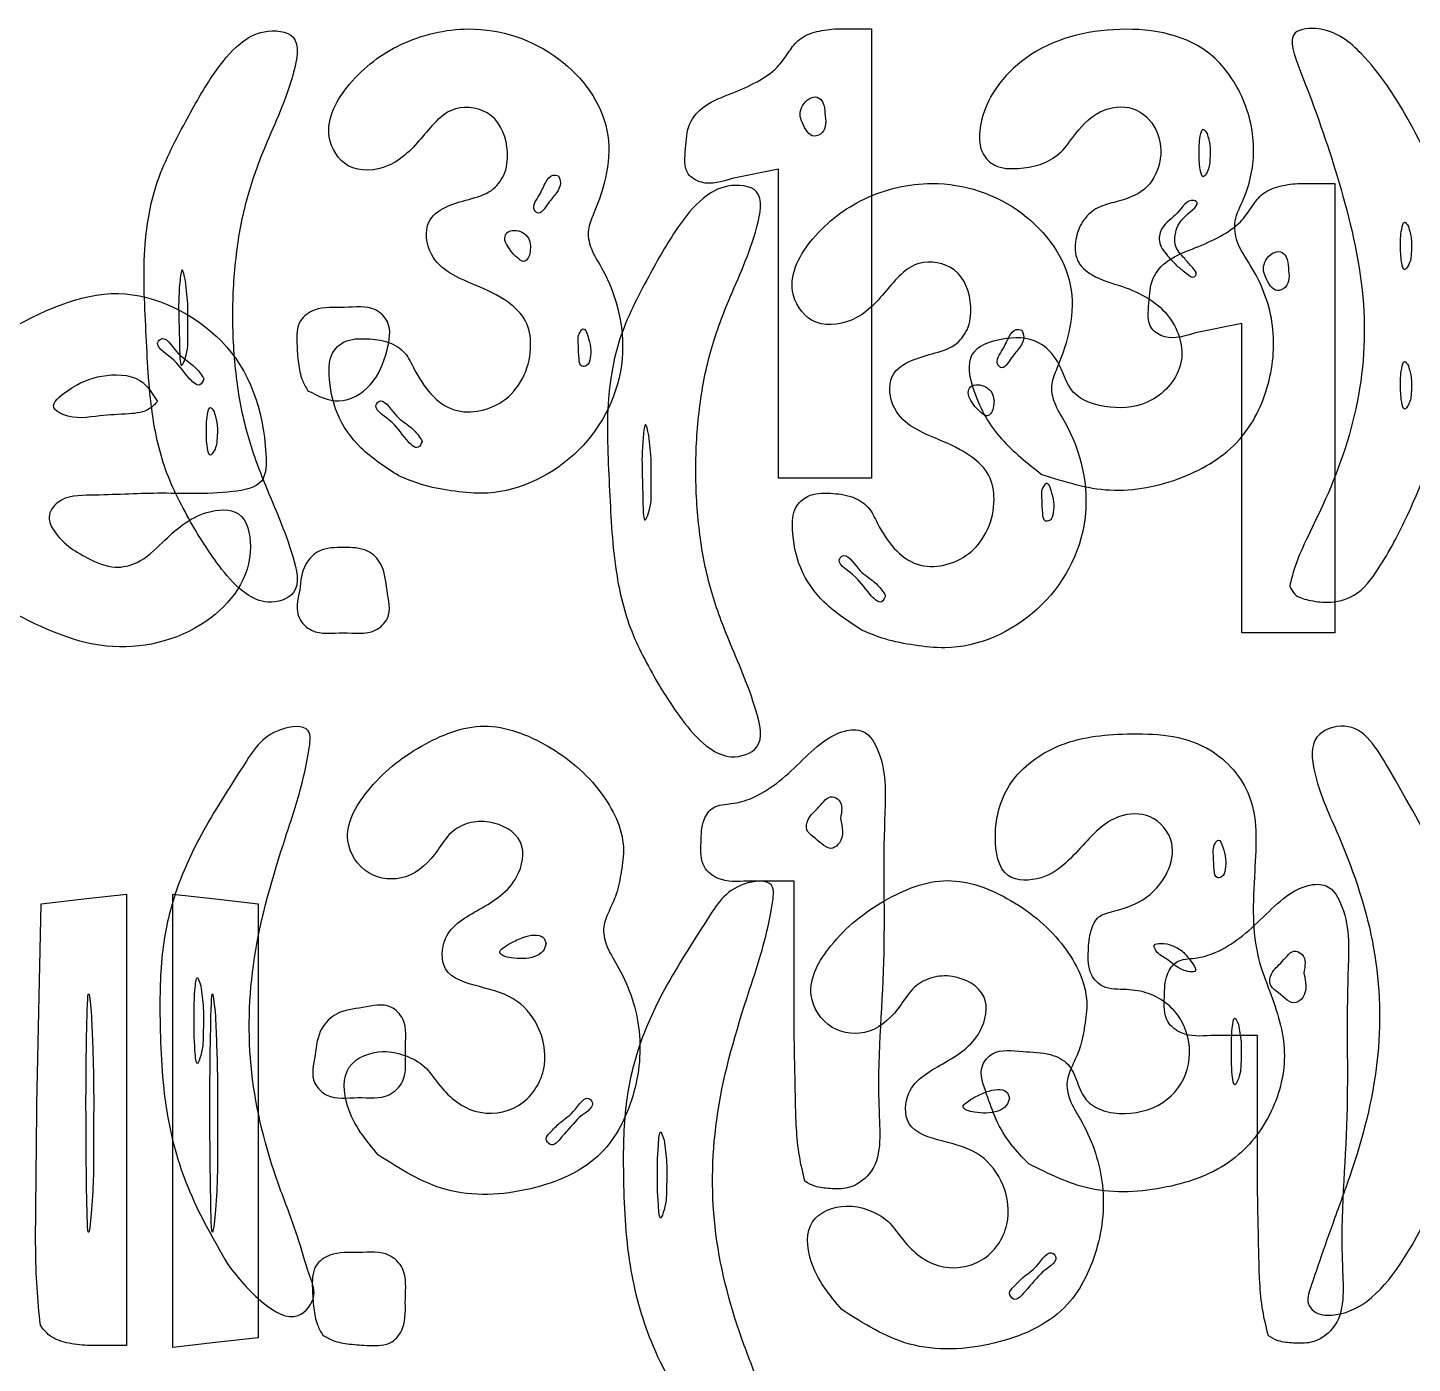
# Model space of a CAD drawing. Extents: x 0.12 to 3.45, y 0.56 to 2.39.
# Drawn here: x 1.9933 to 2.2913, y 1.4317 to 1.719 of the extents above; entities that cross this region are included whole.
import ezdxf

# ---------------------------------------------------------------- set-up
doc = ezdxf.new("R2010")
doc.units = 0
doc.layers.get('0').update_dxf_attribs({"linetype": 'CONTINUOUS'})

msp = doc.modelspace()

# ---------------------------------------------------------------- linework, layer by layer
at = {"color": 7}
for p, q in [((2.166904, 1.718748), (2.174881, 1.718748)), ((2.174881, 1.718748), (2.174881, 1.670414)), ((2.164881, 1.700611), (2.164881, 1.700611)), ((2.247089, 1.696248), (2.247089, 1.696248)), ((2.107571, 1.687169), (2.107571, 1.687169)), ((2.154881, 1.688581), (2.144881, 1.686581)), ((2.154881, 1.655331), (2.154881, 1.688581)), ((2.266606, 1.685514), (2.274583, 1.685514)), ((2.274583, 1.685514), (2.274583, 1.63718)), ((2.290422, 1.676248), (2.290422, 1.676248)), ((2.101548, 1.672081), (2.101548, 1.672081)), ((2.174881, 1.670414), (2.174881, 1.622081)), ((2.242294, 1.669334), (2.242294, 1.669335)), ((2.264583, 1.667377), (2.264583, 1.667377)), ((2.027272, 1.664535), (2.027273, 1.664535)), ((2.154881, 1.622081), (2.154881, 1.655331)), ((2.154881, 1.655331), (2.154881, 1.655331)), ((2.207272, 1.653935), (2.207272, 1.653935)), ((2.254583, 1.655347), (2.244583, 1.653347)), ((2.254583, 1.622097), (2.254583, 1.655347)), ((2.113825, 1.652706), (2.113825, 1.652706)), ((2.290422, 1.646248), (2.290422, 1.646248)), ((2.031249, 1.643439), (2.031249, 1.643439)), ((2.053612, 1.640928), (2.053612, 1.640928)), ((2.201249, 1.638847), (2.201249, 1.638847)), ((2.021249, 1.638622), (2.021249, 1.638622)), ((2.033457, 1.636347), (2.033457, 1.636347)), ((2.274583, 1.63718), (2.274583, 1.588847)), ((2.078215, 1.630006), (2.078215, 1.630006)), ((2.126974, 1.631301), (2.126975, 1.631301)), ((2.073215, 1.622592), (2.073215, 1.622597)), ((2.164881, 1.622081), (2.154881, 1.622081)), ((2.174881, 1.622081), (2.164881, 1.622081)), ((2.211548, 1.622881), (2.211548, 1.622881)), ((2.254583, 1.588847), (2.254583, 1.622097)), ((2.254583, 1.622097), (2.254583, 1.622097)), ((2.213527, 1.619472), (2.213526, 1.619472)), ((2.029189, 1.611248), (2.029188, 1.611248)), ((2.051861, 1.598014), (2.051861, 1.598014)), ((2.264881, 1.59888), (2.264881, 1.59888)), ((2.177916, 1.596772), (2.177916, 1.596772)), ((2.172916, 1.589358), (2.172916, 1.589363)), ((2.264583, 1.588847), (2.254583, 1.588847)), ((2.274583, 1.588847), (2.264583, 1.588847)), ((2.12889, 1.578014), (2.12889, 1.578014)), ((2.168214, 1.548879), (2.168214, 1.548879)), ((2.250491, 1.542705), (2.250491, 1.542705)), ((2.158214, 1.535414), (2.148214, 1.535414)), ((2.158214, 1.504303), (2.158214, 1.535414)), ((1.996249, 1.530513), (2.005416, 1.531568)), ((2.005416, 1.531568), (2.014582, 1.532622)), ((2.014582, 1.532622), (2.014582, 1.484067)), ((2.024582, 1.483847), (2.024582, 1.532623)), ((2.024582, 1.532623), (2.033749, 1.531568)), ((2.033749, 1.531568), (2.042916, 1.530514)), ((1.995311, 1.487356), (1.996249, 1.530513)), ((2.042916, 1.530514), (2.042916, 1.483847)), ((2.104881, 1.521976), (2.104881, 1.521976)), ((2.243214, 1.518747), (2.243214, 1.518747)), ((2.267916, 1.515645), (2.267916, 1.515645)), ((2.030567, 1.512914), (2.030567, 1.512914)), ((2.00705, 1.506347), (2.00705, 1.506347)), ((2.033717, 1.506347), (2.033717, 1.506347)), ((2.257916, 1.50218), (2.247916, 1.50218)), ((2.253845, 1.50458), (2.253845, 1.50458)), ((2.257916, 1.471069), (2.257916, 1.50218)), ((2.055194, 1.498013), (2.055194, 1.498013)), ((2.204582, 1.488742), (2.204582, 1.488742)), ((2.014582, 1.484067), (2.014582, 1.435513)), ((2.024582, 1.435072), (2.024582, 1.483848)), ((2.024582, 1.483848), (2.024582, 1.483847)), ((2.042916, 1.483847), (2.042916, 1.43718)), ((2.111973, 1.48458), (2.111973, 1.48458)), ((2.130268, 1.47968), (2.130268, 1.47968)), ((2.068789, 1.476462), (2.068795, 1.476462)), ((2.208726, 1.474581), (2.208726, 1.47458)), ((2.160577, 1.470829), (2.160577, 1.470829)), ((2.036433, 1.452878), (2.036433, 1.452878)), ((2.211674, 1.451347), (2.211674, 1.451347)), ((2.269337, 1.447914), (2.269337, 1.447914)), ((2.168491, 1.443228), (2.168497, 1.443228)), ((1.99604, 1.439856), (1.99604, 1.439856)), ((2.033749, 1.436126), (2.024582, 1.435072)), ((2.042916, 1.43718), (2.033749, 1.436126)), ((2.056805, 1.437735), (2.056805, 1.437735)), ((2.260279, 1.437595), (2.260279, 1.437595)), ((2.014582, 1.435513), (2.006144, 1.435513))]:
    msp.add_line(p, q, dxfattribs=at)
for points, knots in [([(2.029188, 1.611248), (2.027018, 1.615143), (2.022719, 1.62286), (2.019498, 1.637453), (2.018804, 1.653993), (2.017872, 1.670503), (2.020521, 1.686005), (2.026769, 1.697953), (2.032506, 1.708286), (2.038093, 1.715356), (2.043969, 1.718819), (2.052464, 1.718007), (2.049838, 1.705146), (2.044994, 1.695495), (2.040131, 1.682268), (2.037876, 1.670023), (2.037125, 1.65708), (2.037878, 1.644143), (2.040123, 1.631879), (2.044966, 1.618894), (2.049581, 1.608986), (2.052534, 1.59709), (2.045091, 1.594629), (2.039432, 1.597408), (2.034221, 1.603197), (2.031039, 1.608287), (2.029189, 1.611248)], [0, 0, 0, 0, 0.013314, 0.026376, 0.044311, 0.063003, 0.075861, 0.090907, 0.103048, 0.111534, 0.117302, 0.123655, 0.131198, 0.14816, 0.160003, 0.172403, 0.185584, 0.198765, 0.211165, 0.223008, 0.239451, 0.247158, 0.253063, 0.25805, 0.265586, 0.27607, 0.27607, 0.27607, 0.27607]), ([(2.073215, 1.622597), (2.070333, 1.624429), (2.064924, 1.627868), (2.059388, 1.635692), (2.058061, 1.642986), (2.058224, 1.648867), (2.061714, 1.652113), (2.06629, 1.652185), (2.070815, 1.651686), (2.074759, 1.64936), (2.077491, 1.64306), (2.08382, 1.634582), (2.098016, 1.637883), (2.102307, 1.648189), (2.100917, 1.65625), (2.096161, 1.6608), (2.088691, 1.664097), (2.079647, 1.667722), (2.078251, 1.679235), (2.086892, 1.681746), (2.093024, 1.683377), (2.096288, 1.687384), (2.096989, 1.693409), (2.094367, 1.701125), (2.084191, 1.702884), (2.078215, 1.695298), (2.07201, 1.688535), (2.061874, 1.687659), (2.056153, 1.697147), (2.062499, 1.70818), (2.073412, 1.716371), (2.090067, 1.720401), (2.108203, 1.714487), (2.120805, 1.697494), (2.117154, 1.683432), (2.113554, 1.6755), (2.114393, 1.671213), (2.119932, 1.66285), (2.123765, 1.645857), (2.112677, 1.625419), (2.095955, 1.617965), (2.084463, 1.61933), (2.078445, 1.620413), (2.074824, 1.621921), (2.073215, 1.622592)], [0, 0, 0, 0, 0.010189, 0.019128, 0.027677, 0.032363, 0.035831, 0.040757, 0.045441, 0.049561, 0.053635, 0.065911, 0.077161, 0.090048, 0.095292, 0.100824, 0.108777, 0.120337, 0.12726, 0.137126, 0.142354, 0.146541, 0.151575, 0.160231, 0.167962, 0.177186, 0.186923, 0.195488, 0.202952, 0.215051, 0.228993, 0.24398, 0.264441, 0.282937, 0.301144, 0.30473, 0.30867, 0.313502, 0.334911, 0.356705, 0.378236, 0.384759, 0.391278, 0.396495, 0.396495, 0.396495, 0.396495]), ([(2.144881, 1.686581), (2.142677, 1.685872), (2.139364, 1.684805), (2.134302, 1.687732), (2.134983, 1.69311), (2.135137, 1.69835), (2.139199, 1.702872), (2.144742, 1.704751), (2.150139, 1.707174), (2.15446, 1.709966), (2.156844, 1.713427), (2.158978, 1.716584), (2.162688, 1.718305), (2.165464, 1.718596), (2.166904, 1.718748)], [0, 0, 0, 0, 0.006644, 0.009989, 0.015457, 0.020869, 0.025756, 0.032382, 0.038257, 0.04358, 0.047467, 0.050801, 0.05483, 0.059177, 0.059177, 0.059177, 0.059177]), ([(2.211548, 1.622881), (2.208468, 1.625314), (2.202244, 1.63023), (2.197059, 1.638869), (2.194677, 1.649485), (2.203266, 1.652514), (2.210503, 1.652469), (2.215708, 1.64699), (2.217432, 1.639403), (2.226483, 1.6367), (2.235898, 1.637847), (2.24328, 1.646506), (2.239682, 1.658281), (2.230588, 1.663196), (2.222968, 1.66494), (2.218629, 1.668719), (2.21862, 1.673392), (2.220026, 1.677362), (2.22307, 1.680395), (2.228043, 1.681665), (2.234023, 1.683404), (2.237586, 1.690025), (2.237002, 1.697233), (2.231392, 1.702696), (2.223237, 1.701573), (2.218845, 1.696401), (2.215505, 1.691647), (2.211194, 1.68933), (2.206411, 1.688607), (2.201675, 1.688679), (2.198178, 1.692131), (2.197762, 1.701267), (2.206967, 1.7145), (2.226594, 1.720141), (2.245816, 1.717295), (2.255081, 1.704971), (2.257978, 1.693498), (2.256096, 1.683957), (2.252706, 1.677755), (2.253365, 1.67237), (2.257967, 1.666043), (2.262109, 1.655761), (2.261065, 1.642122), (2.254794, 1.629146), (2.241735, 1.621336), (2.226345, 1.618237), (2.21638, 1.621365), (2.211548, 1.622881)], [0, 0, 0, 0, 0.01157, 0.023379, 0.03138, 0.038344, 0.046472, 0.052179, 0.059579, 0.068147, 0.077122, 0.087468, 0.097366, 0.109562, 0.116566, 0.120968, 0.12546, 0.129522, 0.133508, 0.137684, 0.144821, 0.151249, 0.158496, 0.165168, 0.17226, 0.180319, 0.184843, 0.189603, 0.194408, 0.199462, 0.202994, 0.207975, 0.225356, 0.24632, 0.267138, 0.278423, 0.290516, 0.30167, 0.306815, 0.311242, 0.317008, 0.330079, 0.343545, 0.356957, 0.371593, 0.387506, 0.402488, 0.402488, 0.402488, 0.402488]), ([(2.264881, 1.59888), (2.265177, 1.600101), (2.265998, 1.603493), (2.268543, 1.609211), (2.274278, 1.620647), (2.280598, 1.638475), (2.281728, 1.662854), (2.275181, 1.687813), (2.269953, 1.702754), (2.263691, 1.718563), (2.273723, 1.719341), (2.282266, 1.712281), (2.291181, 1.69883), (2.299279, 1.681029), (2.302074, 1.659359), (2.299115, 1.636543), (2.292099, 1.617276), (2.285191, 1.604104), (2.279687, 1.596544), (2.273513, 1.595115), (2.269263, 1.595734), (2.265995, 1.59662), (2.265197, 1.59824), (2.264881, 1.59888)], [0, 0, 0, 0, 0.003762, 0.010458, 0.018683, 0.04222, 0.066408, 0.091454, 0.115705, 0.123674, 0.128781, 0.139431, 0.156391, 0.17677, 0.197615, 0.220981, 0.24524, 0.258421, 0.266128, 0.272051, 0.276153, 0.279314, 0.281382, 0.281382, 0.281382, 0.281382]), ([(2.164881, 1.700611), (2.164841, 1.701414), (2.164774, 1.702776), (2.163258, 1.704398), (2.161266, 1.703783), (2.159951, 1.702368), (2.159308, 1.700339), (2.160173, 1.698004), (2.161754, 1.695022), (2.165352, 1.696734), (2.165074, 1.699022), (2.164881, 1.700611)], [0, 0, 0, 0, 0.002376, 0.004027, 0.005767, 0.007835, 0.009775, 0.011692, 0.015475, 0.01733, 0.021549, 0.021549, 0.021549, 0.021549]), ([(2.247089, 1.696248), (2.246783, 1.69673), (2.246091, 1.697823), (2.245345, 1.694611), (2.245442, 1.692077), (2.245369, 1.689561), (2.246055, 1.686326), (2.247592, 1.688524), (2.247703, 1.69059), (2.247878, 1.693531), (2.247344, 1.695369), (2.247089, 1.696248)], [0, 0, 0, 0, 0.001278, 0.002892, 0.006526, 0.01016, 0.011774, 0.013052, 0.015792, 0.018785, 0.021525, 0.021525, 0.021525, 0.021525]), ([(2.107571, 1.687169), (2.107135, 1.687274), (2.105974, 1.687554), (2.104485, 1.685443), (2.10367, 1.683057), (2.101566, 1.680484), (2.103571, 1.678396), (2.105347, 1.681554), (2.107042, 1.683152), (2.108214, 1.685433), (2.107756, 1.686671), (2.107571, 1.687169)], [0, 0, 0, 0, 0.001258, 0.003354, 0.006446, 0.00993, 0.010734, 0.013835, 0.016795, 0.019093, 0.020642, 0.020642, 0.020642, 0.020642]), ([(2.12889, 1.578014), (2.12672, 1.581909), (2.12242, 1.589627), (2.119199, 1.604219), (2.118505, 1.620759), (2.117574, 1.637269), (2.120222, 1.652771), (2.12647, 1.66472), (2.132208, 1.675052), (2.137795, 1.682123), (2.143671, 1.685585), (2.152166, 1.684773), (2.14954, 1.671912), (2.144695, 1.662262), (2.139833, 1.649034), (2.137578, 1.636789), (2.136826, 1.623846), (2.13758, 1.610909), (2.139825, 1.598645), (2.144668, 1.58566), (2.149282, 1.575752), (2.152235, 1.563857), (2.144793, 1.561396), (2.139133, 1.564174), (2.133922, 1.569963), (2.130741, 1.575053), (2.12889, 1.578014)], [0, 0, 0, 0, 0.013314, 0.026376, 0.044311, 0.063003, 0.075861, 0.090907, 0.103048, 0.111534, 0.117302, 0.123655, 0.131198, 0.14816, 0.160003, 0.172403, 0.185584, 0.198765, 0.211165, 0.223008, 0.239451, 0.247158, 0.253063, 0.25805, 0.265586, 0.27607, 0.27607, 0.27607, 0.27607]), ([(2.172916, 1.589363), (2.170035, 1.591195), (2.164625, 1.594634), (2.159089, 1.602459), (2.157763, 1.609752), (2.157926, 1.615633), (2.161415, 1.618879), (2.165991, 1.618951), (2.170517, 1.618453), (2.17446, 1.616127), (2.177193, 1.609826), (2.183521, 1.601348), (2.197718, 1.604649), (2.202009, 1.614956), (2.200619, 1.623016), (2.195862, 1.627566), (2.188393, 1.630863), (2.179349, 1.634489), (2.177953, 1.646001), (2.186594, 1.648513), (2.192725, 1.650143), (2.195989, 1.65415), (2.196691, 1.660176), (2.194068, 1.667891), (2.183893, 1.66965), (2.177916, 1.662064), (2.171711, 1.655301), (2.161575, 1.654425), (2.155855, 1.663913), (2.1622, 1.674946), (2.173113, 1.683137), (2.189768, 1.687167), (2.207905, 1.681254), (2.220507, 1.66426), (2.216856, 1.650198), (2.213256, 1.642266), (2.214094, 1.637979), (2.219634, 1.629616), (2.223466, 1.612623), (2.212379, 1.592185), (2.195656, 1.584731), (2.184165, 1.586096), (2.178147, 1.58718), (2.174526, 1.588688), (2.172916, 1.589358)], [0, 0, 0, 0, 0.010189, 0.019128, 0.027677, 0.032363, 0.035831, 0.040757, 0.045441, 0.049561, 0.053635, 0.065911, 0.077161, 0.090048, 0.095292, 0.100824, 0.108777, 0.120337, 0.12726, 0.137126, 0.142354, 0.146541, 0.151575, 0.160231, 0.167962, 0.177186, 0.186923, 0.195488, 0.202952, 0.215051, 0.228993, 0.24398, 0.264441, 0.282937, 0.301144, 0.30473, 0.30867, 0.313502, 0.334911, 0.356705, 0.378236, 0.384759, 0.391278, 0.396495, 0.396495, 0.396495, 0.396495]), ([(2.244583, 1.653347), (2.242379, 1.652638), (2.239065, 1.651571), (2.234003, 1.654498), (2.234685, 1.659876), (2.234838, 1.665116), (2.2389, 1.669638), (2.244444, 1.671517), (2.24984, 1.67394), (2.254162, 1.676732), (2.256546, 1.680193), (2.25868, 1.68335), (2.262389, 1.685071), (2.265165, 1.685362), (2.266606, 1.685514)], [0, 0, 0, 0, 0.006644, 0.009989, 0.015457, 0.020869, 0.025756, 0.032382, 0.038257, 0.04358, 0.047467, 0.050801, 0.05483, 0.059177, 0.059177, 0.059177, 0.059177]), ([(2.242294, 1.669335), (2.241455, 1.6702), (2.239922, 1.671782), (2.240303, 1.675608), (2.24161, 1.678211), (2.245998, 1.681244), (2.242847, 1.682317), (2.240836, 1.678588), (2.237412, 1.67679), (2.236356, 1.672758), (2.238467, 1.670041), (2.240603, 1.667673), (2.2424, 1.666396), (2.24407, 1.66499), (2.245064, 1.666244), (2.243654, 1.667704), (2.242816, 1.668708), (2.242294, 1.669334)], [0, 0, 0, 0, 0.00345, 0.006302, 0.010382, 0.014264, 0.014805, 0.019268, 0.023767, 0.026691, 0.03029, 0.033448, 0.036072, 0.037686, 0.038376, 0.039956, 0.042569, 0.042569, 0.042569, 0.042569]), ([(2.101548, 1.672081), (2.101448, 1.67267), (2.101249, 1.673846), (2.09982, 1.675109), (2.098146, 1.675544), (2.096426, 1.675217), (2.095763, 1.673578), (2.096558, 1.671939), (2.097688, 1.670443), (2.098818, 1.66934), (2.100003, 1.668521), (2.101026, 1.669271), (2.101433, 1.670519), (2.101506, 1.671518), (2.101548, 1.672081)], [0, 0, 0, 0, 0.001747, 0.003492, 0.005327, 0.006891, 0.0082, 0.009968, 0.012055, 0.013799, 0.014919, 0.015789, 0.017098, 0.018789, 0.018789, 0.018789, 0.018789]), ([(2.290422, 1.676248), (2.290116, 1.67673), (2.289424, 1.677823), (2.288678, 1.674611), (2.288776, 1.672077), (2.288703, 1.669561), (2.289389, 1.666326), (2.290926, 1.668524), (2.291036, 1.67059), (2.291211, 1.673531), (2.290677, 1.675369), (2.290422, 1.676248)], [0, 0, 0, 0, 0.001278, 0.002892, 0.006526, 0.01016, 0.011774, 0.013052, 0.015792, 0.018785, 0.021525, 0.021525, 0.021525, 0.021525]), ([(2.264583, 1.667377), (2.264543, 1.668181), (2.264476, 1.669542), (2.26296, 1.671164), (2.260967, 1.67055), (2.259652, 1.669134), (2.259009, 1.667105), (2.259874, 1.66477), (2.261456, 1.661789), (2.265054, 1.6635), (2.264776, 1.665788), (2.264583, 1.667377)], [0, 0, 0, 0, 0.002376, 0.004027, 0.005767, 0.007835, 0.009775, 0.011692, 0.015475, 0.01733, 0.021549, 0.021549, 0.021549, 0.021549]), ([(2.027273, 1.664535), (2.027022, 1.665711), (2.026492, 1.668191), (2.02572, 1.661707), (2.025838, 1.656917), (2.025952, 1.652449), (2.02611, 1.645133), (2.027927, 1.649357), (2.027649, 1.653027), (2.027946, 1.658822), (2.027493, 1.662664), (2.027272, 1.664535)], [0, 0, 0, 0, 0.002461, 0.005188, 0.012324, 0.019699, 0.023047, 0.024683, 0.029729, 0.035716, 0.041401, 0.041401, 0.041401, 0.041401]), ([(1.988137, 1.653521), (1.99622, 1.657787), (2.011863, 1.666042), (2.038298, 1.653015), (2.044721, 1.635102), (2.0447, 1.620329), (2.03355, 1.618387), (2.021976, 1.619182), (2.009504, 1.618344), (2.000489, 1.618439), (1.99723, 1.613906), (1.999167, 1.610213), (2.002079, 1.607231), (2.006577, 1.604625), (2.011621, 1.6024), (2.017804, 1.603821), (2.023406, 1.60943), (2.029588, 1.61508), (2.03993, 1.615796), (2.042962, 1.602735), (2.032037, 1.588467), (2.009191, 1.583329), (1.995317, 1.590475), (1.988137, 1.594173)], [0, 0, 0, 0, 0.026085, 0.050479, 0.076518, 0.082493, 0.08906, 0.105241, 0.119592, 0.126844, 0.130496, 0.13378, 0.138164, 0.143123, 0.149303, 0.154099, 0.161089, 0.172593, 0.179389, 0.186833, 0.205583, 0.227615, 0.251247, 0.251247, 0.251247, 0.251247]), ([(2.053612, 1.640928), (2.053177, 1.641664), (2.052104, 1.643478), (2.051475, 1.647022), (2.0512, 1.651208), (2.05115, 1.655979), (2.055819, 1.659167), (2.06149, 1.658539), (2.067439, 1.659502), (2.071822, 1.655236), (2.070607, 1.648718), (2.068049, 1.64192), (2.060373, 1.637417), (2.055809, 1.639787), (2.053612, 1.640928)], [0, 0, 0, 0, 0.002551, 0.006291, 0.010545, 0.015491, 0.019306, 0.025753, 0.032445, 0.036098, 0.042136, 0.050472, 0.058036, 0.065059, 0.065059, 0.065059, 0.065059]), ([(2.113825, 1.652706), (2.113555, 1.653514), (2.113137, 1.654764), (2.111562, 1.652925), (2.111893, 1.650598), (2.111845, 1.648376), (2.112163, 1.645942), (2.11401, 1.646272), (2.114425, 1.648156), (2.11457, 1.65031), (2.114082, 1.65188), (2.113825, 1.652706)], [0, 0, 0, 0, 0.0018, 0.002786, 0.005648, 0.008593, 0.010286, 0.011274, 0.013064, 0.015362, 0.017914, 0.017914, 0.017914, 0.017914]), ([(2.207272, 1.653935), (2.206837, 1.65404), (2.205676, 1.65432), (2.204186, 1.652209), (2.203371, 1.649823), (2.201267, 1.64725), (2.203273, 1.645162), (2.205049, 1.64832), (2.206743, 1.649918), (2.207916, 1.652199), (2.207457, 1.653437), (2.207272, 1.653935)], [0, 0, 0, 0, 0.001258, 0.003354, 0.006446, 0.00993, 0.010734, 0.013835, 0.016795, 0.019093, 0.020642, 0.020642, 0.020642, 0.020642]), ([(2.031249, 1.643439), (2.030997, 1.643867), (2.030245, 1.645146), (2.02812, 1.647125), (2.025303, 1.648768), (2.022855, 1.653037), (2.020392, 1.650576), (2.025492, 1.647488), (2.026712, 1.644883), (2.030243, 1.641305), (2.030991, 1.642891), (2.031249, 1.643439)], [0, 0, 0, 0, 0.001493, 0.004457, 0.0083, 0.012792, 0.013291, 0.017783, 0.023477, 0.026389, 0.027927, 0.027927, 0.027927, 0.027927]), ([(2.290422, 1.646248), (2.290116, 1.64673), (2.289424, 1.647823), (2.288678, 1.644611), (2.288776, 1.642077), (2.288703, 1.639561), (2.289389, 1.636326), (2.290926, 1.638524), (2.291036, 1.64059), (2.291211, 1.643531), (2.290677, 1.645369), (2.290422, 1.646248)], [0, 0, 0, 0, 0.001278, 0.002892, 0.006526, 0.01016, 0.011774, 0.013052, 0.015792, 0.018785, 0.021525, 0.021525, 0.021525, 0.021525]), ([(2.021249, 1.638622), (2.02015, 1.640373), (2.017528, 1.644548), (2.008747, 1.644509), (2.003415, 1.642247), (1.997568, 1.637673), (2.002873, 1.634465), (2.008299, 1.635685), (2.014463, 1.635812), (2.019121, 1.636325), (2.020715, 1.638046), (2.021249, 1.638622)], [0, 0, 0, 0, 0.005911, 0.014096, 0.02223, 0.02681, 0.029263, 0.037231, 0.043481, 0.048067, 0.050376, 0.050376, 0.050376, 0.050376]), ([(2.201249, 1.638847), (2.20115, 1.639436), (2.20095, 1.640613), (2.199521, 1.641875), (2.197847, 1.64231), (2.196127, 1.641983), (2.195465, 1.640344), (2.19626, 1.638705), (2.197389, 1.637209), (2.19852, 1.636106), (2.199705, 1.635287), (2.200727, 1.636037), (2.201134, 1.637285), (2.201208, 1.638284), (2.201249, 1.638847)], [0, 0, 0, 0, 0.001747, 0.003492, 0.005327, 0.006891, 0.0082, 0.009968, 0.012055, 0.013799, 0.014919, 0.015789, 0.017098, 0.018789, 0.018789, 0.018789, 0.018789]), ([(2.078215, 1.630006), (2.077963, 1.630434), (2.077211, 1.631713), (2.075086, 1.633692), (2.072268, 1.635336), (2.06982, 1.639604), (2.067358, 1.637143), (2.072457, 1.634055), (2.073677, 1.63145), (2.077208, 1.627872), (2.077956, 1.629458), (2.078215, 1.630006)], [0, 0, 0, 0, 0.001493, 0.004457, 0.0083, 0.012792, 0.013291, 0.017783, 0.023477, 0.026389, 0.027927, 0.027927, 0.027927, 0.027927]), ([(2.033457, 1.636347), (2.033151, 1.63683), (2.032459, 1.637922), (2.031713, 1.63471), (2.031811, 1.632177), (2.031737, 1.62966), (2.032424, 1.626425), (2.03396, 1.628623), (2.034071, 1.63069), (2.034246, 1.633631), (2.033712, 1.635469), (2.033457, 1.636347)], [0, 0, 0, 0, 0.001278, 0.002892, 0.006526, 0.01016, 0.011774, 0.013052, 0.015792, 0.018785, 0.021525, 0.021525, 0.021525, 0.021525]), ([(2.126975, 1.631301), (2.126723, 1.632477), (2.126193, 1.634957), (2.125421, 1.628473), (2.125539, 1.623683), (2.125654, 1.619215), (2.125811, 1.611899), (2.127628, 1.616123), (2.127351, 1.619793), (2.127647, 1.625588), (2.127194, 1.62943), (2.126974, 1.631301)], [0, 0, 0, 0, 0.002461, 0.005188, 0.012324, 0.019699, 0.023047, 0.024683, 0.029729, 0.035716, 0.041401, 0.041401, 0.041401, 0.041401]), ([(2.213526, 1.619472), (2.213256, 1.62028), (2.212839, 1.62153), (2.211263, 1.619691), (2.211594, 1.617364), (2.211547, 1.615142), (2.211864, 1.612708), (2.213711, 1.613038), (2.214126, 1.614922), (2.214271, 1.617076), (2.213783, 1.618646), (2.213527, 1.619472)], [0, 0, 0, 0, 0.0018, 0.002786, 0.005648, 0.008593, 0.010286, 0.011274, 0.013064, 0.015362, 0.017914, 0.017914, 0.017914, 0.017914]), ([(2.051861, 1.598014), (2.052055, 1.599975), (2.052383, 1.603298), (2.05622, 1.607195), (2.061253, 1.607171), (2.066266, 1.607198), (2.070155, 1.603287), (2.070422, 1.59798), (2.071897, 1.592432), (2.067293, 1.588149), (2.061254, 1.589302), (2.055188, 1.588144), (2.050638, 1.592443), (2.051392, 1.595878), (2.051861, 1.598014)], [0, 0, 0, 0, 0.005767, 0.00977, 0.015013, 0.020255, 0.024259, 0.030025, 0.03608, 0.039766, 0.04662, 0.053476, 0.057162, 0.063216, 0.063216, 0.063216, 0.063216]), ([(2.177916, 1.596772), (2.177664, 1.597201), (2.176912, 1.598479), (2.174787, 1.600458), (2.17197, 1.602102), (2.169521, 1.60637), (2.167059, 1.60391), (2.172159, 1.600821), (2.173378, 1.598216), (2.17691, 1.594639), (2.177658, 1.596224), (2.177916, 1.596772)], [0, 0, 0, 0, 0.001493, 0.004457, 0.0083, 0.012792, 0.013291, 0.017783, 0.023477, 0.026389, 0.027927, 0.027927, 0.027927, 0.027927]), ([(2.036433, 1.452878), (2.033277, 1.458351), (2.027298, 1.468719), (2.022412, 1.486806), (2.021685, 1.504043), (2.021791, 1.519781), (2.024815, 1.533325), (2.030889, 1.54663), (2.038713, 1.558445), (2.044647, 1.568216), (2.054694, 1.569255), (2.053539, 1.56144), (2.051879, 1.553996), (2.04662, 1.538528), (2.040883, 1.518312), (2.040568, 1.492468), (2.045914, 1.473156), (2.051383, 1.459589), (2.0533, 1.452088), (2.055861, 1.446046), (2.051062, 1.439853), (2.042383, 1.445251), (2.038633, 1.450059), (2.036433, 1.452878)], [0, 0, 0, 0, 0.018889, 0.035784, 0.05555, 0.070521, 0.082857, 0.096857, 0.114144, 0.125289, 0.131234, 0.135465, 0.144423, 0.15635, 0.183236, 0.207807, 0.232543, 0.242974, 0.251446, 0.256158, 0.261613, 0.269538, 0.280776, 0.280776, 0.280776, 0.280776]), ([(2.068795, 1.476462), (2.066127, 1.479645), (2.061682, 1.484948), (2.060768, 1.496302), (2.068854, 1.499374), (2.074555, 1.498093), (2.078945, 1.495789), (2.082478, 1.490362), (2.088855, 1.484614), (2.09967, 1.485871), (2.105368, 1.494339), (2.104249, 1.503329), (2.098864, 1.510555), (2.09094, 1.512583), (2.082063, 1.514956), (2.082519, 1.524984), (2.090965, 1.529469), (2.098928, 1.534427), (2.101013, 1.544741), (2.093749, 1.54851), (2.088193, 1.548195), (2.084015, 1.546), (2.080957, 1.540811), (2.075516, 1.535231), (2.06596, 1.53604), (2.060142, 1.545163), (2.066856, 1.556549), (2.077198, 1.564785), (2.091567, 1.570623), (2.105995, 1.564931), (2.116803, 1.555882), (2.122145, 1.54518), (2.121095, 1.53752), (2.120244, 1.53286), (2.11844, 1.529089), (2.116894, 1.52549), (2.117718, 1.521224), (2.121892, 1.51486), (2.125906, 1.503914), (2.124493, 1.4893), (2.117281, 1.474882), (2.10135, 1.468085), (2.083416, 1.467176), (2.073487, 1.47348), (2.068789, 1.476462)], [0, 0, 0, 0, 0.012503, 0.020833, 0.028825, 0.033672, 0.03847, 0.043131, 0.052973, 0.062463, 0.071788, 0.08036, 0.088237, 0.096985, 0.105211, 0.111712, 0.121333, 0.131951, 0.139473, 0.147493, 0.151915, 0.15617, 0.160914, 0.169873, 0.177826, 0.186132, 0.197504, 0.212689, 0.226841, 0.241081, 0.256381, 0.269149, 0.274292, 0.279325, 0.283266, 0.286853, 0.290792, 0.295625, 0.309696, 0.324676, 0.338682, 0.355678, 0.373865, 0.390198, 0.390198, 0.390198, 0.390198]), ([(2.148214, 1.535414), (2.146035, 1.535288), (2.142548, 1.535087), (2.137985, 1.538578), (2.138268, 1.543678), (2.138236, 1.54817), (2.140821, 1.551899), (2.145059, 1.551922), (2.149724, 1.553257), (2.154718, 1.556411), (2.159482, 1.560873), (2.163906, 1.565296), (2.168518, 1.567909), (2.173945, 1.568229), (2.178375, 1.560179), (2.177135, 1.543448), (2.178232, 1.517077), (2.17556, 1.492966), (2.17738, 1.47378), (2.170388, 1.469082), (2.166142, 1.469248), (2.162933, 1.469466), (2.161269, 1.470429), (2.160577, 1.470829)], [0, 0, 0, 0, 0.006374, 0.010198, 0.015535, 0.020428, 0.023816, 0.027705, 0.032276, 0.038432, 0.045122, 0.051899, 0.057059, 0.060945, 0.066588, 0.080969, 0.111797, 0.144189, 0.157524, 0.163072, 0.166827, 0.170158, 0.172529, 0.172529, 0.172529, 0.172529]), ([(2.208726, 1.47458), (2.20742, 1.475932), (2.204657, 1.478794), (2.201533, 1.483964), (2.199739, 1.489581), (2.197593, 1.49497), (2.201588, 1.499561), (2.207388, 1.49854), (2.21288, 1.498656), (2.217626, 1.496289), (2.219154, 1.492125), (2.220688, 1.488102), (2.224739, 1.485724), (2.23096, 1.484995), (2.239062, 1.48735), (2.244272, 1.496024), (2.242873, 1.504263), (2.238759, 1.509138), (2.234548, 1.511495), (2.22973, 1.51228), (2.224972, 1.511936), (2.221439, 1.515599), (2.221485, 1.520239), (2.221809, 1.524415), (2.223364, 1.527936), (2.227909, 1.529186), (2.233725, 1.530811), (2.238847, 1.536528), (2.240514, 1.544051), (2.235481, 1.550288), (2.226904, 1.549843), (2.220041, 1.543086), (2.21394, 1.535526), (2.202558, 1.535282), (2.20075, 1.546628), (2.20384, 1.557392), (2.215392, 1.565969), (2.23045, 1.567562), (2.246415, 1.566567), (2.258449, 1.553916), (2.257438, 1.539751), (2.256813, 1.527985), (2.257691, 1.519108), (2.261361, 1.509884), (2.264957, 1.498823), (2.2617, 1.485368), (2.252811, 1.473953), (2.238181, 1.468779), (2.222363, 1.467806), (2.21304, 1.472437), (2.208726, 1.474581)], [0, 0, 0, 0, 0.00564, 0.011936, 0.017723, 0.023918, 0.027251, 0.033818, 0.0398, 0.044137, 0.048484, 0.052663, 0.056733, 0.061734, 0.071329, 0.080111, 0.089651, 0.094176, 0.098936, 0.10374, 0.108824, 0.112388, 0.117542, 0.121966, 0.125307, 0.128023, 0.135452, 0.143393, 0.149724, 0.157049, 0.163663, 0.172915, 0.185006, 0.192089, 0.200836, 0.21314, 0.225559, 0.240876, 0.258216, 0.271311, 0.288311, 0.298258, 0.307114, 0.314653, 0.328065, 0.3411, 0.354482, 0.369696, 0.386221, 0.400458, 0.400458, 0.400458, 0.400458]), ([(2.269337, 1.447914), (2.269982, 1.449807), (2.271685, 1.454805), (2.274694, 1.463424), (2.280123, 1.47787), (2.28497, 1.497778), (2.283838, 1.522779), (2.276673, 1.543118), (2.270217, 1.55628), (2.269036, 1.567007), (2.279772, 1.570682), (2.288332, 1.555855), (2.29728, 1.54053), (2.306348, 1.515178), (2.30261, 1.485263), (2.294106, 1.458787), (2.280405, 1.441746), (2.270813, 1.441966), (2.268244, 1.44469), (2.268934, 1.446725), (2.269337, 1.447914)], [0, 0, 0, 0, 0.006002, 0.015839, 0.027382, 0.05233, 0.076652, 0.101606, 0.115355, 0.122748, 0.129123, 0.142205, 0.165109, 0.186921, 0.220216, 0.252578, 0.273062, 0.277042, 0.279503, 0.28296, 0.28296, 0.28296, 0.28296]), ([(2.168214, 1.548879), (2.168489, 1.550362), (2.168872, 1.552431), (2.165732, 1.554242), (2.163624, 1.551071), (2.161224, 1.549353), (2.160594, 1.546137), (2.163296, 1.544423), (2.165789, 1.541569), (2.169172, 1.544453), (2.168622, 1.546995), (2.168214, 1.548879)], [0, 0, 0, 0, 0.003964, 0.005527, 0.009169, 0.012757, 0.014936, 0.017481, 0.021819, 0.02365, 0.028892, 0.028892, 0.028892, 0.028892]), ([(2.250491, 1.542705), (2.250221, 1.543513), (2.249804, 1.544763), (2.248228, 1.542924), (2.248559, 1.540597), (2.248512, 1.538376), (2.248829, 1.535941), (2.250676, 1.536271), (2.251091, 1.538156), (2.251236, 1.540309), (2.250748, 1.541879), (2.250491, 1.542705)], [0, 0, 0, 0, 0.0018, 0.002786, 0.005648, 0.008593, 0.010286, 0.011274, 0.013064, 0.015362, 0.017914, 0.017914, 0.017914, 0.017914]), ([(2.136135, 1.419644), (2.132978, 1.425117), (2.126999, 1.435486), (2.122113, 1.453572), (2.121387, 1.470809), (2.121493, 1.486547), (2.124516, 1.500091), (2.130591, 1.513396), (2.138414, 1.525211), (2.144349, 1.534982), (2.154395, 1.536021), (2.15324, 1.528206), (2.151581, 1.520762), (2.146322, 1.505295), (2.140584, 1.485078), (2.14027, 1.459234), (2.145615, 1.439923), (2.151084, 1.426355), (2.153001, 1.418855), (2.155563, 1.412812), (2.150764, 1.406619), (2.142085, 1.412017), (2.138334, 1.416825), (2.136135, 1.419644)], [0, 0, 0, 0, 0.018889, 0.035784, 0.05555, 0.070521, 0.082857, 0.096857, 0.114144, 0.125289, 0.131234, 0.135465, 0.144423, 0.15635, 0.183236, 0.207807, 0.232544, 0.242974, 0.251446, 0.256158, 0.261613, 0.269538, 0.280776, 0.280776, 0.280776, 0.280776]), ([(2.168497, 1.443228), (2.165829, 1.446411), (2.161383, 1.451714), (2.16047, 1.463069), (2.168556, 1.46614), (2.174256, 1.464859), (2.178647, 1.462555), (2.18218, 1.457128), (2.188556, 1.45138), (2.199371, 1.452637), (2.205069, 1.461105), (2.203951, 1.470095), (2.198566, 1.477321), (2.190641, 1.479349), (2.181764, 1.481722), (2.18222, 1.49175), (2.190666, 1.496236), (2.198629, 1.501194), (2.200715, 1.511507), (2.193451, 1.515276), (2.187895, 1.514961), (2.183717, 1.512766), (2.180659, 1.507577), (2.175218, 1.501997), (2.165662, 1.502806), (2.159844, 1.51193), (2.166557, 1.523315), (2.1769, 1.531552), (2.191269, 1.537389), (2.205696, 1.531697), (2.216504, 1.522648), (2.221846, 1.511946), (2.220796, 1.504286), (2.219945, 1.499626), (2.218141, 1.495855), (2.216595, 1.492256), (2.21742, 1.487991), (2.221593, 1.481626), (2.225607, 1.47068), (2.224194, 1.456066), (2.216983, 1.441648), (2.201051, 1.434852), (2.183118, 1.433942), (2.173189, 1.440246), (2.168491, 1.443228)], [0, 0, 0, 0, 0.012503, 0.020833, 0.028825, 0.033672, 0.03847, 0.043131, 0.052973, 0.062463, 0.071788, 0.08036, 0.088237, 0.096986, 0.105211, 0.111712, 0.121333, 0.131951, 0.139473, 0.147493, 0.151916, 0.15617, 0.160914, 0.169873, 0.177826, 0.186132, 0.197504, 0.212689, 0.226841, 0.241081, 0.256381, 0.269149, 0.274292, 0.279325, 0.283266, 0.286853, 0.290792, 0.295625, 0.309697, 0.324676, 0.338682, 0.355678, 0.373865, 0.390198, 0.390198, 0.390198, 0.390198]), ([(2.247916, 1.50218), (2.245737, 1.502054), (2.24225, 1.501853), (2.237687, 1.505344), (2.237969, 1.510444), (2.237938, 1.514936), (2.240522, 1.518665), (2.244761, 1.518688), (2.249425, 1.520023), (2.25442, 1.523177), (2.259184, 1.527639), (2.263607, 1.532062), (2.268219, 1.534675), (2.273646, 1.534995), (2.278076, 1.526945), (2.276836, 1.510214), (2.277934, 1.483844), (2.275261, 1.459732), (2.277081, 1.440546), (2.270089, 1.435848), (2.265843, 1.436014), (2.262634, 1.436232), (2.260971, 1.437195), (2.260279, 1.437595)], [0, 0, 0, 0, 0.006374, 0.010198, 0.015535, 0.020428, 0.023816, 0.027705, 0.032276, 0.038432, 0.045122, 0.051899, 0.057059, 0.060945, 0.066588, 0.080969, 0.111797, 0.144189, 0.157524, 0.163072, 0.166827, 0.170158, 0.172529, 0.172529, 0.172529, 0.172529]), ([(2.104881, 1.521976), (2.104715, 1.522497), (2.104348, 1.523654), (2.102071, 1.523948), (2.099824, 1.523352), (2.097466, 1.522235), (2.095925, 1.521326), (2.09452, 1.520087), (2.095892, 1.519105), (2.097546, 1.518902), (2.099908, 1.518633), (2.102273, 1.519004), (2.104339, 1.520096), (2.104712, 1.52139), (2.104881, 1.521976)], [0, 0, 0, 0, 0.001526, 0.003383, 0.005955, 0.008722, 0.01086, 0.01201, 0.012961, 0.014818, 0.017343, 0.0199, 0.022038, 0.023803, 0.023803, 0.023803, 0.023803]), ([(2.243214, 1.518747), (2.242725, 1.519342), (2.241712, 1.520576), (2.239477, 1.521683), (2.23766, 1.522135), (2.235323, 1.52191), (2.236322, 1.519751), (2.239097, 1.518485), (2.241161, 1.51604), (2.245503, 1.515714), (2.244126, 1.517539), (2.243214, 1.518747)], [0, 0, 0, 0, 0.002302, 0.004768, 0.00709, 0.008614, 0.009811, 0.012542, 0.018001, 0.019554, 0.022588, 0.022588, 0.022588, 0.022588]), ([(2.267916, 1.515645), (2.26819, 1.517128), (2.268573, 1.519197), (2.265433, 1.521009), (2.263326, 1.517837), (2.260925, 1.51612), (2.260296, 1.512903), (2.262997, 1.511189), (2.26549, 1.508335), (2.268874, 1.511219), (2.268323, 1.513761), (2.267916, 1.515645)], [0, 0, 0, 0, 0.003964, 0.005527, 0.009169, 0.012757, 0.014936, 0.017481, 0.021819, 0.02365, 0.028892, 0.028892, 0.028892, 0.028892]), ([(2.030567, 1.512914), (2.030301, 1.513739), (2.029645, 1.515775), (2.029088, 1.509617), (2.029137, 1.505402), (2.029115, 1.501243), (2.02961, 1.495013), (2.031133, 1.499384), (2.031042, 1.502694), (2.03126, 1.50798), (2.030789, 1.51133), (2.030567, 1.512914)], [0, 0, 0, 0, 0.00187, 0.004614, 0.011144, 0.017675, 0.020419, 0.022289, 0.027123, 0.032512, 0.037347, 0.037347, 0.037347, 0.037347]), ([(2.00705, 1.506347), (2.006832, 1.508596), (2.006274, 1.514344), (2.005849, 1.496841), (2.005871, 1.485475), (2.005873, 1.474292), (2.006243, 1.456557), (2.007558, 1.469161), (2.007421, 1.477884), (2.007624, 1.492618), (2.007234, 1.501948), (2.00705, 1.506347)], [0, 0, 0, 0, 0.004821, 0.012318, 0.030451, 0.048584, 0.056081, 0.060902, 0.074258, 0.089227, 0.102583, 0.102583, 0.102583, 0.102583]), ([(2.033717, 1.506347), (2.033499, 1.508596), (2.03294, 1.514344), (2.032516, 1.496841), (2.032538, 1.485475), (2.03254, 1.474292), (2.03291, 1.456557), (2.034225, 1.469161), (2.034088, 1.477884), (2.034291, 1.492618), (2.033901, 1.501948), (2.033717, 1.506347)], [0, 0, 0, 0, 0.004821, 0.012318, 0.030451, 0.048584, 0.056081, 0.060902, 0.074258, 0.089227, 0.102583, 0.102583, 0.102583, 0.102583]), ([(2.055194, 1.498013), (2.055429, 1.499992), (2.055843, 1.503475), (2.059955, 1.507618), (2.065419, 1.508056), (2.070959, 1.509469), (2.07525, 1.505005), (2.07418, 1.499048), (2.075181, 1.492921), (2.070507, 1.488248), (2.064385, 1.489251), (2.05841, 1.488174), (2.053988, 1.492481), (2.054731, 1.495889), (2.055194, 1.498013)], [0, 0, 0, 0, 0.005841, 0.010277, 0.016118, 0.022156, 0.02581, 0.032499, 0.039258, 0.043332, 0.050091, 0.056782, 0.060435, 0.066473, 0.066473, 0.066473, 0.066473]), ([(2.253845, 1.50458), (2.253566, 1.505232), (2.252893, 1.506797), (2.252276, 1.502095), (2.252343, 1.498739), (2.252303, 1.495421), (2.252858, 1.49067), (2.254399, 1.49397), (2.254365, 1.496645), (2.254573, 1.500751), (2.254079, 1.503349), (2.253845, 1.50458)], [0, 0, 0, 0, 0.001544, 0.00371, 0.008792, 0.013873, 0.016039, 0.017583, 0.021362, 0.025554, 0.029333, 0.029333, 0.029333, 0.029333]), ([(2.160577, 1.470829), (2.160138, 1.47264), (2.158752, 1.478364), (2.158505, 1.489643), (2.15832, 1.498979), (2.158214, 1.504303)], [0, 0, 0, 0, 0.005582, 0.017638, 0.033636, 0.033636, 0.033636, 0.033636]), ([(2.204582, 1.488742), (2.204417, 1.489264), (2.20405, 1.49042), (2.201773, 1.490714), (2.199525, 1.490119), (2.197167, 1.489001), (2.195626, 1.488092), (2.194222, 1.486854), (2.195593, 1.485871), (2.197247, 1.485668), (2.19961, 1.485399), (2.201975, 1.485771), (2.20404, 1.486862), (2.204414, 1.488157), (2.204582, 1.488742)], [0, 0, 0, 0, 0.001526, 0.003383, 0.005955, 0.008722, 0.01086, 0.01201, 0.012961, 0.014818, 0.017343, 0.0199, 0.022038, 0.023803, 0.023803, 0.023803, 0.023803]), ([(1.99604, 1.439856), (1.995772, 1.442555), (1.99494, 1.450917), (1.995075, 1.466786), (1.995226, 1.479914), (1.995311, 1.487356)], [0, 0, 0, 0, 0.008133, 0.0252, 0.047535, 0.047535, 0.047535, 0.047535]), ([(2.111973, 1.48458), (2.113749, 1.485793), (2.115722, 1.487139), (2.113287, 1.489607), (2.110861, 1.485326), (2.107905, 1.483713), (2.106119, 1.481665), (2.104457, 1.480077), (2.106134, 1.477828), (2.109104, 1.481444), (2.110831, 1.483332), (2.111973, 1.48458)], [0, 0, 0, 0, 0.004493, 0.004991, 0.009484, 0.013327, 0.016291, 0.017783, 0.019321, 0.022233, 0.027927, 0.027927, 0.027927, 0.027927]), ([(2.130268, 1.47968), (2.130002, 1.480505), (2.129346, 1.482541), (2.128789, 1.476383), (2.128838, 1.472168), (2.128816, 1.468009), (2.129311, 1.461779), (2.130834, 1.46615), (2.130743, 1.469461), (2.130962, 1.474746), (2.130491, 1.478096), (2.130268, 1.47968)], [0, 0, 0, 0, 0.00187, 0.004614, 0.011144, 0.017675, 0.020419, 0.022289, 0.027123, 0.032512, 0.037347, 0.037347, 0.037347, 0.037347]), ([(2.260279, 1.437595), (2.25984, 1.439406), (2.258454, 1.44513), (2.258207, 1.456409), (2.258021, 1.465745), (2.257916, 1.471069)], [0, 0, 0, 0, 0.005582, 0.017638, 0.033636, 0.033636, 0.033636, 0.033636]), ([(2.056805, 1.437735), (2.056395, 1.438449), (2.055372, 1.440231), (2.054796, 1.443721), (2.054536, 1.447879), (2.054488, 1.452608), (2.059039, 1.455809), (2.064622, 1.45526), (2.070589, 1.456041), (2.075111, 1.45152), (2.074329, 1.445553), (2.074878, 1.439969), (2.071678, 1.435418), (2.066948, 1.435467), (2.062791, 1.435727), (2.059301, 1.436302), (2.057518, 1.437326), (2.056805, 1.437735)], [0, 0, 0, 0, 0.002455, 0.006135, 0.010369, 0.015297, 0.019073, 0.025362, 0.031934, 0.03595, 0.042522, 0.048811, 0.052587, 0.057515, 0.061748, 0.065429, 0.067884, 0.067884, 0.067884, 0.067884]), ([(2.211674, 1.451347), (2.213451, 1.452559), (2.215424, 1.453905), (2.212988, 1.456373), (2.210563, 1.452092), (2.207607, 1.45048), (2.205821, 1.448431), (2.204159, 1.446844), (2.205836, 1.444594), (2.208806, 1.44821), (2.210532, 1.450098), (2.211674, 1.451347)], [0, 0, 0, 0, 0.004493, 0.004991, 0.009484, 0.013327, 0.016291, 0.017784, 0.019321, 0.022233, 0.027927, 0.027927, 0.027927, 0.027927]), ([(2.006144, 1.435513), (2.00465, 1.43564), (2.00185, 1.435879), (1.998086, 1.437211), (1.996654, 1.439062), (1.99604, 1.439856)], [0, 0, 0, 0, 0.004518, 0.008469, 0.01143, 0.01143, 0.01143, 0.01143])]:
    msp.add_open_spline(points, degree=3, knots=knots, dxfattribs=at)

doc.saveas('drawing.dxf')
